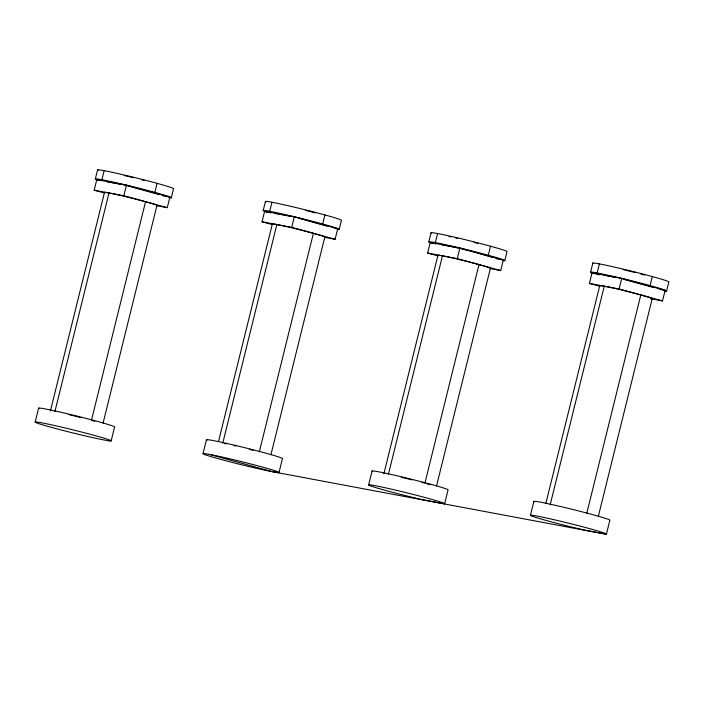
<?xml version="1.0" encoding="UTF-8"?>
<svg xmlns="http://www.w3.org/2000/svg" width="704" height="704" viewBox="0 0 704 704"><rect width="100%" height="100%" fill="white"/><g stroke="black" fill="none" stroke-linecap="round" stroke-linejoin="round"><path stroke-width="1.06" d="M35.2 421.96L38.641 408.074M95.357 178.86L97.601 169.805M104.509 193.028L94.169 190.186L96.791 179.617L126.456 185.178L169.875 197.111L167.262 207.68L156.666 205.7M101.886 179.722L104.13 170.658M50.389 411.013L104.5 192.377A27.086 1.038 13.9 0 1 132.704 198.361A27.086 1.038 13.9 0 1 156.93 205.489L103.092 423.06M54.903 411.602L109.006 192.966M94.169 190.186L123.842 195.747L126.456 185.178M145.552 201.714L91.441 420.35A27.086 1.038 13.9 0 1 94.662 421.256M154.818 192.394L157.054 183.33M111.144 440.959L114.576 427.073A39.23 1.505 13.9 0 0 74.51 415.501A39.23 1.505 13.9 0 0 39.186 408.61M171.301 197.859L173.545 188.804A39.23 1.505 13.9 0 0 133.478 177.241A39.23 1.505 13.9 0 0 98.146 170.342M203.051 453.57L206.492 439.674M263.217 210.47L265.452 201.406M272.36 224.629L262.029 221.786L264.642 211.218L294.307 216.779L337.726 228.721L335.113 239.29L324.518 237.301M269.746 211.323L271.982 202.268M218.504 441.549L272.351 223.978M222.754 443.212L276.857 224.567M262.029 221.786L291.694 227.348L294.307 216.779M259.292 451.959L313.403 233.314M322.67 223.995L324.914 214.94M270.943 454.67L324.79 237.098A27.086 1.038 13.9 0 0 297.123 229.108A27.086 1.038 13.9 0 0 272.73 224.347M278.995 472.569A39.23 1.505 13.9 0 0 224.541 457.6A39.23 1.505 13.9 0 0 219.542 459.043A39.23 1.505 13.9 0 0 278.995 472.569L282.436 458.674A39.23 1.505 13.9 0 0 242.37 447.11A39.23 1.505 13.9 0 0 207.038 440.22M339.152 229.469L341.396 220.405A39.23 1.505 13.9 0 0 301.33 208.842A39.23 1.505 13.9 0 0 266.006 201.951M368.65 484.836L372.09 470.95M428.815 241.745L431.059 232.681M437.967 255.904L427.627 253.062L430.241 242.493L459.906 248.054L503.325 259.987L500.711 270.556L490.116 268.576M435.345 242.598L437.589 233.534M383.847 473.889L437.95 255.253M388.353 474.478L442.464 255.842M427.627 253.062L457.292 258.623L459.906 248.054M479.002 264.59L424.899 483.226A27.086 1.038 13.9 0 0 421.934 482.425M488.268 255.27L490.512 246.206M436.542 485.945L490.389 268.365A27.086 1.038 13.9 0 0 462.722 260.383A27.086 1.038 13.9 0 0 438.328 255.622M444.594 503.835A39.23 1.505 13.9 0 0 402.873 491.867A39.23 1.505 13.9 0 0 369.961 485.698A39.23 1.505 13.9 0 0 423.113 499.814L444.594 503.835L448.034 489.949A39.23 1.505 13.9 0 0 407.968 478.386A39.23 1.505 13.9 0 0 372.636 471.486M504.759 260.744L506.994 251.68A39.23 1.505 13.9 0 0 466.928 240.117A39.23 1.505 13.9 0 0 431.605 233.218M530.455 515.196L533.896 501.31M590.621 272.096L592.856 263.041M599.764 286.255L589.424 283.413L592.046 272.844L621.711 278.406L665.13 290.347L662.517 300.916L650.857 298.734M597.142 272.95L599.386 263.894M545.908 503.175L599.755 285.604M550.158 504.838L604.261 286.194M589.424 283.413L619.098 288.974L621.711 278.406M586.696 513.586L640.807 294.95M650.074 285.622L652.309 276.566M598.347 516.296L652.186 298.725M606.399 534.195A39.23 1.505 13.9 0 0 564.67 522.227A39.23 1.505 13.9 0 0 531.758 516.058A39.23 1.505 13.9 0 0 584.91 530.165L606.399 534.195L609.831 520.309A39.23 1.505 13.9 0 0 569.765 508.737A39.23 1.505 13.9 0 0 534.442 501.846M666.556 291.095L668.8 282.04A39.23 1.505 13.9 0 0 628.734 270.468A39.23 1.505 13.9 0 0 593.402 263.578M107.114 181.808L121.95 184.589M441.98 244.754L455.4 247.465M603.777 275.114L616.246 277.605M162.457 195.721L169.875 197.111M334.55 228.122L337.726 228.721M495.915 258.597L502.269 259.794M659.833 289.353L664.074 290.145M605.519 534.151L272.466 471.715L209.581 454.423M289.802 216.19L274.965 213.409L275.343 213.778M456.333 247.676L458.198 248.116M123.807 185.02L128.471 186.111M623.726 279.338L653.717 287.522M461.921 248.987L468.776 250.668M298.285 218.196L302.201 219.155M129.448 186.349L159.174 194.55M469.735 250.906L474.531 252.138M303.178 219.393L327.026 226.151M475.49 252.384L492.624 257.426M592.046 272.844L599.28 274.833M619.098 288.974L662.517 300.916M430.241 242.493L435.406 243.91M457.292 258.623L500.711 270.556M264.642 211.218L270.846 212.925M291.694 227.348L335.113 239.29M96.791 179.617L99.889 180.47M123.842 195.747L167.262 207.68M99.009 180.55A39.23 1.505 13.9 0 1 131.234 186.296A39.23 1.505 13.9 0 1 169.259 197.754M266.86 212.159A39.23 1.505 13.9 0 1 299.086 217.906A39.23 1.505 13.9 0 1 337.119 229.363M224.418 443.529A27.086 1.038 13.9 0 1 226.318 443.916M233.966 445.597A27.086 1.038 13.9 0 1 235.796 446.028M249.374 449.337A27.086 1.038 13.9 0 1 253.167 450.314M431.455 243.091A39.23 1.505 13.9 0 1 465.925 249.48A39.23 1.505 13.9 0 1 502.718 260.63M124.186 175.525A27.086 1.038 13.9 0 1 130.715 177.047M131.674 177.285A27.086 1.038 13.9 0 1 133.637 177.76M141.451 179.714A27.086 1.038 13.9 0 1 144.285 180.444M68.886 414.638A27.086 1.038 13.9 0 1 70.787 415.087M71.746 415.316A27.086 1.038 13.9 0 1 81.523 417.736M305.422 210.329A27.086 1.038 13.9 0 1 315.304 212.89M448.985 236.535A27.086 1.038 13.9 0 1 450.886 236.922M455.629 237.952A27.086 1.038 13.9 0 1 457.644 238.401M473.942 242.343A27.086 1.038 13.9 0 1 477.734 243.32M401.403 477.294A27.086 1.038 13.9 0 1 412.051 479.873M427.082 483.833A27.086 1.038 13.9 0 1 430.012 484.678M593.261 273.451A39.23 1.505 13.9 0 1 627.73 279.831A39.23 1.505 13.9 0 1 664.514 290.99M600.134 285.982A27.086 1.038 13.9 0 1 627.959 291.588A27.086 1.038 13.9 0 1 650.778 298.654M623.11 269.606A27.086 1.038 13.9 0 1 625.011 270.054M625.97 270.283A27.086 1.038 13.9 0 1 635.738 272.694M640.605 273.962A27.086 1.038 13.9 0 1 644.706 275.053M109.102 440.854L104.614 440.106A39.23 1.505 13.9 0 1 51.691 427.434A39.23 1.505 13.9 0 1 41.73 422.822L48.365 424.16A39.23 1.505 13.9 0 1 94.653 435.494A39.23 1.505 13.9 0 1 109.102 440.854"/></g></svg>
